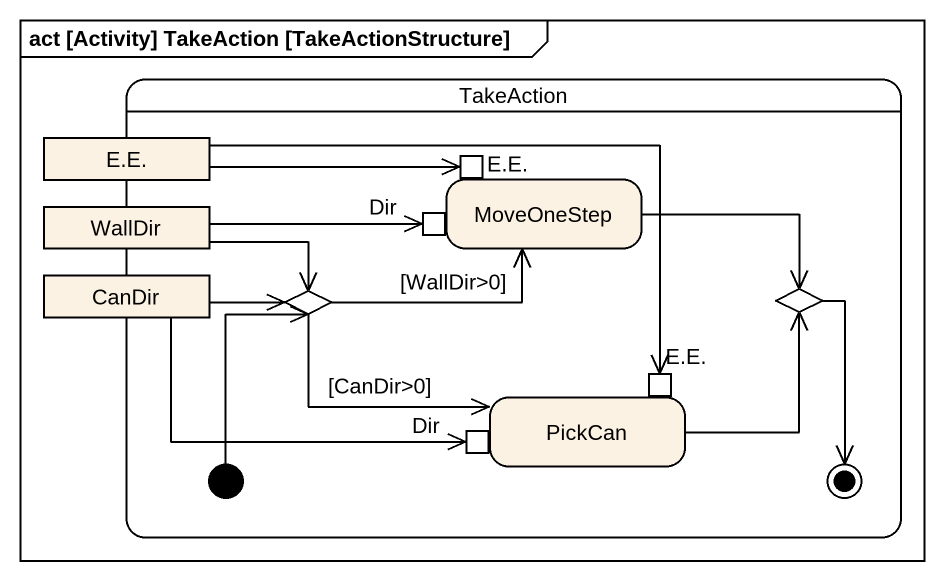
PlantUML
@startuml
mainframe act [Activity] TakeAction [TakeActionStructure]
hide empty description
state TakeAction {
  state "E.E." as E_E <<object>>
  state MoveOneStep {
    state "E.E." as E_E_2 <<inputPin>>
    state Dir <<inputPin>>
  }
  state CanDir <<object>>
  state WallDir <<object>>
  state choice1 <<choice>>
  state choice2 <<choice>>
  state PickCan {
    state "E.E." as E_E_3 <<inputPin>>
    state "Dir" as Dir_2 <<inputPin>>
  }
  choice1 --> [*]
  [*] -up-> choice2
}
E_E -right-> E_E_2
E_E -right-> E_E_3
MoveOneStep -right-> choice1
CanDir -right-> choice2
CanDir -right-> Dir_2
WallDir -right-> Dir
WallDir -right-> choice2
choice2 -right-> MoveOneStep : [WallDir>0]
choice2 -right-> PickCan : [CanDir>0]
PickCan -up-> choice1
@enduml
